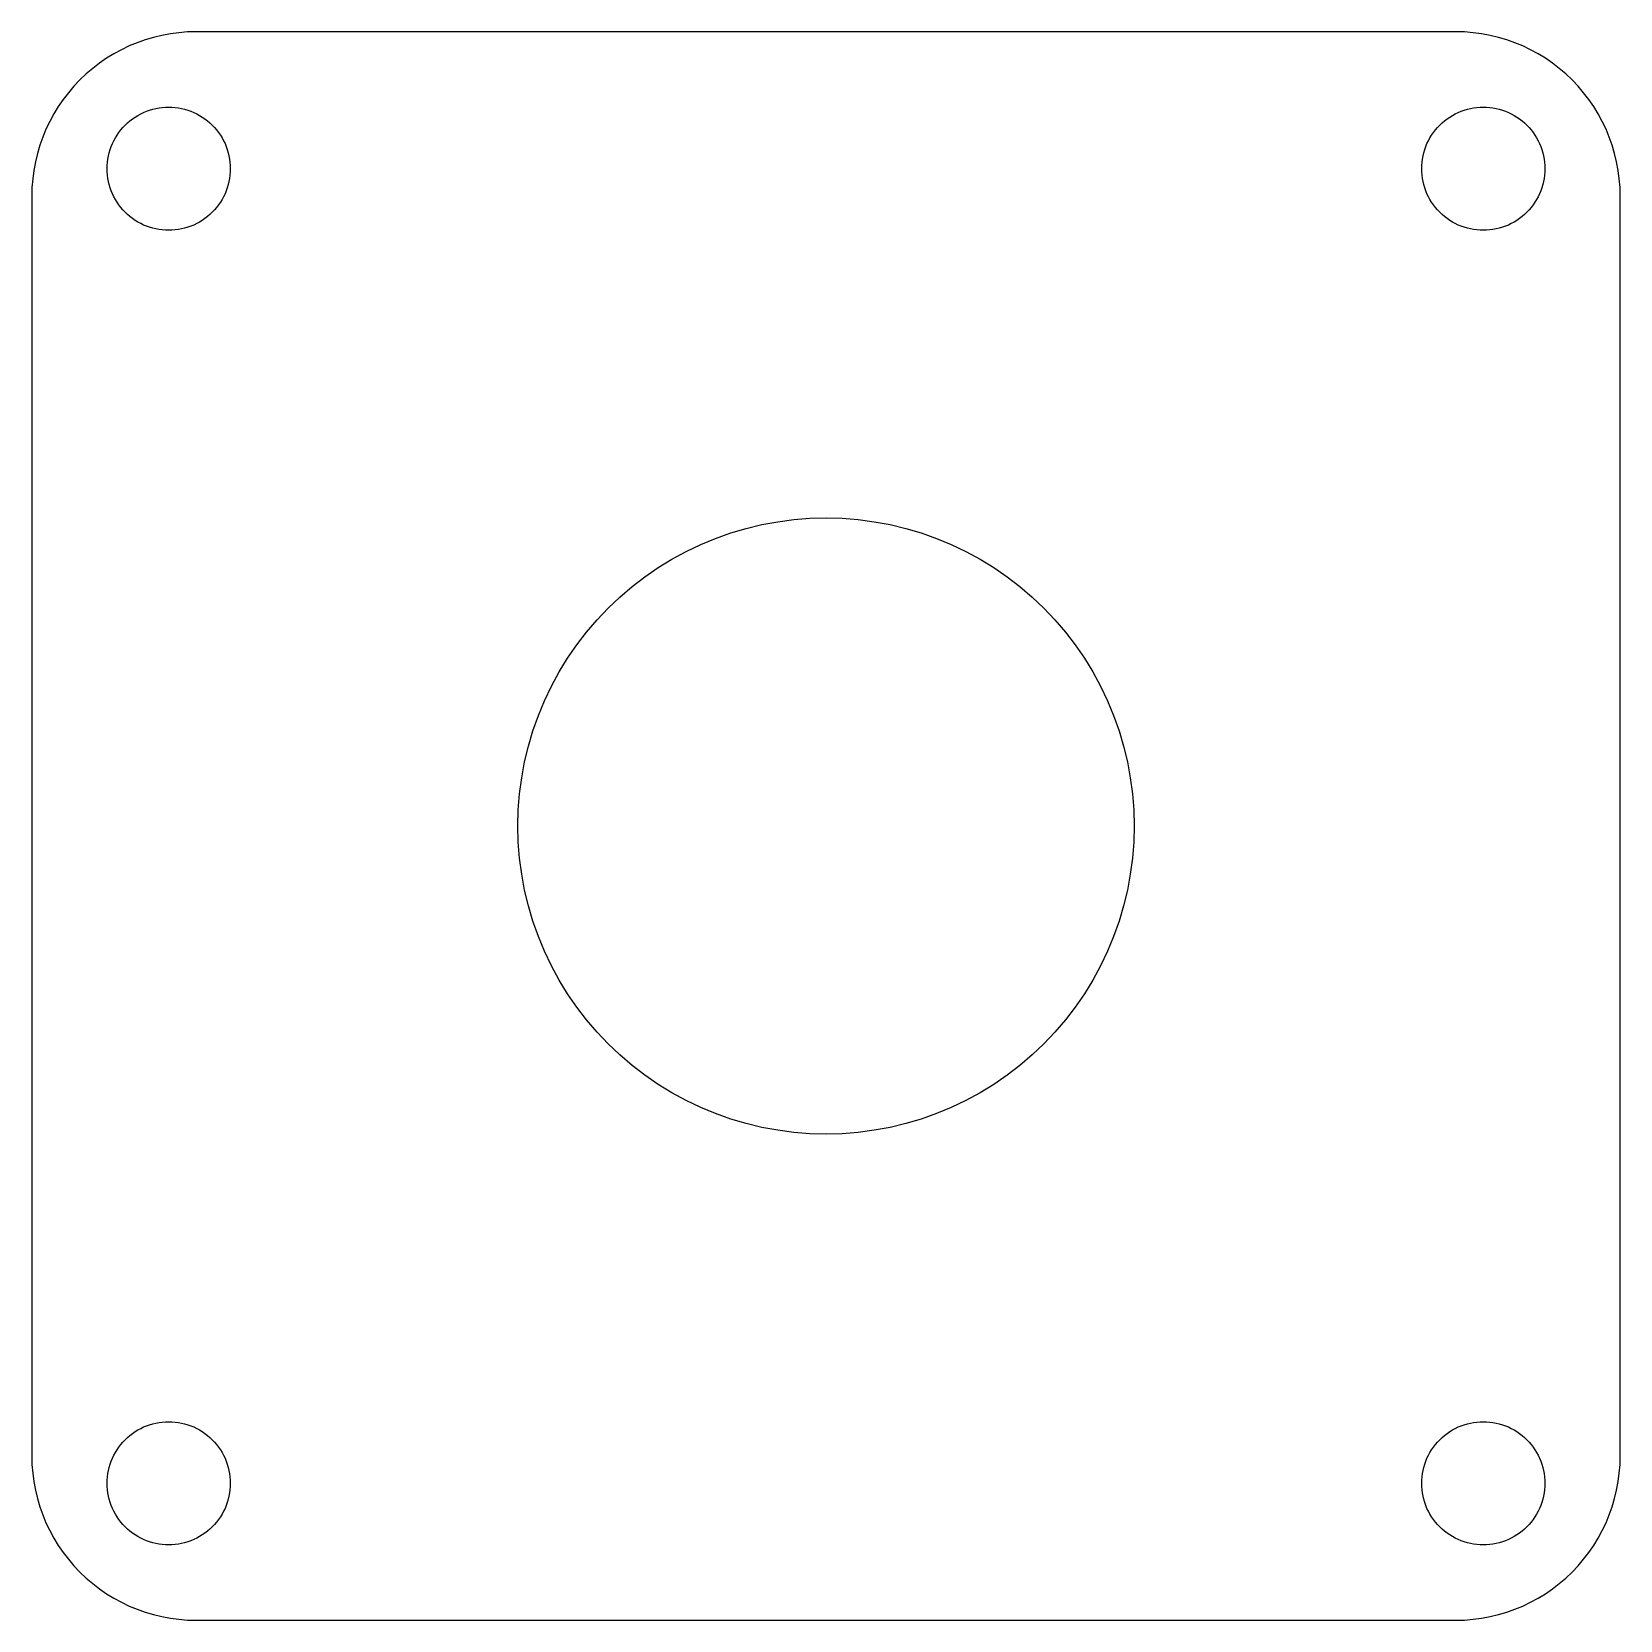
# Model space of a CAD drawing. Header units: metres. Extents: x -29 to 29, y -29 to 29.
import ezdxf

# ---------------------------------------------------------------- set-up
doc = ezdxf.new("R2010")
doc.units = ezdxf.units.M

msp = doc.modelspace()

# ---------------------------------------------------------------- linework, layer by layer
for p, q in [((-23, 29), (-23.314, 28.9918)), ((23, 29), (-23, 29)), ((23.314, 28.9918), (23, 29)), ((-25.4404, 28.4813), (-25.7239, 28.346)), ((-25.1502, 28.6015), (-25.4404, 28.4813)), ((-24.8541, 28.7063), (-25.1502, 28.6015)), ((-24.5529, 28.7955), (-24.8541, 28.7063)), ((-24.2475, 28.8689), (-24.5529, 28.7955)), ((-23.9386, 28.9261), (-24.2475, 28.8689)), ((-23.6272, 28.9671), (-23.9386, 28.9261)), ((-23.314, 28.9918), (-23.6272, 28.9671)), ((23.6272, 28.9671), (23.314, 28.9918)), ((23.9386, 28.9261), (23.6272, 28.9671)), ((24.2475, 28.8689), (23.9386, 28.9261)), ((24.5529, 28.7955), (24.2475, 28.8689)), ((24.8541, 28.7063), (24.5529, 28.7955)), ((25.1502, 28.6015), (24.8541, 28.7063)), ((25.4404, 28.4813), (25.1502, 28.6015)), ((25.7239, 28.346), (25.4404, 28.4813)), ((-26.5267, 27.8541), (-26.7759, 27.6629)), ((-26.2678, 28.032), (-26.5267, 27.8541)), ((-26, 28.1962), (-26.2678, 28.032)), ((-25.7239, 28.346), (-26, 28.1962)), ((26, 28.1962), (25.7239, 28.346)), ((26.2678, 28.032), (26, 28.1962)), ((26.5267, 27.8541), (26.2678, 28.032)), ((26.7759, 27.6629), (26.5267, 27.8541)), ((-27.0148, 27.4589), (-27.2426, 27.2426)), ((-26.7759, 27.6629), (-27.0148, 27.4589)), ((27.0148, 27.4589), (26.7759, 27.6629)), ((27.2426, 27.2426), (27.0148, 27.4589)), ((-27.6629, 26.7759), (-27.8541, 26.5267)), ((-27.4589, 27.0148), (-27.6629, 26.7759)), ((-27.2426, 27.2426), (-27.4589, 27.0148)), ((27.4589, 27.0148), (27.2426, 27.2426)), ((27.6629, 26.7759), (27.4589, 27.0148)), ((27.8541, 26.5267), (27.6629, 26.7759)), ((-28.032, 26.2678), (-28.1962, 26)), ((-27.8541, 26.5267), (-28.032, 26.2678)), ((-24.9152, 26.0555), (-24.8063, 26.1006)), ((-24.8063, 26.1006), (-24.6953, 26.1399)), ((-24.6953, 26.1399), (-24.5823, 26.1733)), ((-24.5823, 26.1733), (-24.4678, 26.2008)), ((-24.4678, 26.2008), (-24.352, 26.2223)), ((-24.352, 26.2223), (-24.2352, 26.2377)), ((-24.2352, 26.2377), (-24.1178, 26.2469)), ((-24.1178, 26.2469), (-24, 26.25)), ((-24, 26.25), (-23.8822, 26.2469)), ((-23.8822, 26.2469), (-23.7648, 26.2377)), ((-23.7648, 26.2377), (-23.648, 26.2223)), ((-23.648, 26.2223), (-23.5322, 26.2008)), ((-23.5322, 26.2008), (-23.4177, 26.1733)), ((-23.4177, 26.1733), (-23.3047, 26.1399)), ((-23.3047, 26.1399), (-23.1937, 26.1006)), ((-23.1937, 26.1006), (-23.0848, 26.0555)), ((23.0848, 26.0555), (23.1937, 26.1006)), ((23.1937, 26.1006), (23.3047, 26.1399)), ((23.3047, 26.1399), (23.4177, 26.1733)), ((23.4177, 26.1733), (23.5322, 26.2008)), ((23.5322, 26.2008), (23.648, 26.2223)), ((23.648, 26.2223), (23.7648, 26.2377)), ((23.7648, 26.2377), (23.8822, 26.2469)), ((23.8822, 26.2469), (24, 26.25)), ((24, 26.25), (24.1178, 26.2469)), ((24.1178, 26.2469), (24.2352, 26.2377)), ((24.2352, 26.2377), (24.352, 26.2223)), ((24.352, 26.2223), (24.4678, 26.2008)), ((24.4678, 26.2008), (24.5823, 26.1733)), ((24.5823, 26.1733), (24.6953, 26.1399)), ((24.6953, 26.1399), (24.8063, 26.1006)), ((24.8063, 26.1006), (24.9152, 26.0555)), ((28.032, 26.2678), (27.8541, 26.5267)), ((28.1962, 26), (28.032, 26.2678)), ((-28.346, 25.7239), (-28.4813, 25.4404)), ((-28.1962, 26), (-28.346, 25.7239)), ((-25.6721, 25.5055), (-25.591, 25.591)), ((-25.591, 25.591), (-25.5055, 25.6721)), ((-25.5055, 25.6721), (-25.416, 25.7486)), ((-25.416, 25.7486), (-25.3225, 25.8203)), ((-25.3225, 25.8203), (-25.2254, 25.887)), ((-25.2254, 25.887), (-25.125, 25.9486)), ((-25.125, 25.9486), (-25.0215, 26.0048)), ((-25.0215, 26.0048), (-24.9152, 26.0555)), ((-23.0848, 26.0555), (-22.9785, 26.0048)), ((-22.9785, 26.0048), (-22.875, 25.9486)), ((-22.875, 25.9486), (-22.7746, 25.887)), ((-22.7746, 25.887), (-22.6775, 25.8203)), ((-22.6775, 25.8203), (-22.584, 25.7486)), ((-22.584, 25.7486), (-22.4945, 25.6721)), ((-22.4945, 25.6721), (-22.409, 25.591)), ((-22.409, 25.591), (-22.3279, 25.5055)), ((22.3279, 25.5055), (22.409, 25.591)), ((22.409, 25.591), (22.4945, 25.6721)), ((22.4945, 25.6721), (22.584, 25.7486)), ((22.584, 25.7486), (22.6775, 25.8203)), ((22.6775, 25.8203), (22.7746, 25.887)), ((22.7746, 25.887), (22.875, 25.9486)), ((22.875, 25.9486), (22.9785, 26.0048)), ((22.9785, 26.0048), (23.0848, 26.0555)), ((24.9152, 26.0555), (25.0215, 26.0048)), ((25.0215, 26.0048), (25.125, 25.9486)), ((25.125, 25.9486), (25.2254, 25.887)), ((25.2254, 25.887), (25.3225, 25.8203)), ((25.3225, 25.8203), (25.416, 25.7486)), ((25.416, 25.7486), (25.5055, 25.6721)), ((25.5055, 25.6721), (25.591, 25.591)), ((25.591, 25.591), (25.6721, 25.5055)), ((28.346, 25.7239), (28.1962, 26)), ((28.4813, 25.4404), (28.346, 25.7239)), ((-28.6015, 25.1502), (-28.7063, 24.8541)), ((-28.4813, 25.4404), (-28.6015, 25.1502)), ((-26.0555, 24.9152), (-26.0048, 25.0215)), ((-26.0048, 25.0215), (-25.9486, 25.125)), ((-25.9486, 25.125), (-25.887, 25.2254)), ((-25.887, 25.2254), (-25.8203, 25.3225)), ((-25.8203, 25.3225), (-25.7486, 25.416)), ((-25.7486, 25.416), (-25.6721, 25.5055)), ((-22.3279, 25.5055), (-22.2514, 25.416)), ((-22.2514, 25.416), (-22.1797, 25.3225)), ((-22.1797, 25.3225), (-22.113, 25.2254)), ((-22.113, 25.2254), (-22.0514, 25.125)), ((-22.0514, 25.125), (-21.9952, 25.0215)), ((-21.9952, 25.0215), (-21.9445, 24.9152)), ((21.9445, 24.9152), (21.9952, 25.0215)), ((21.9952, 25.0215), (22.0514, 25.125)), ((22.0514, 25.125), (22.113, 25.2254)), ((22.113, 25.2254), (22.1797, 25.3225)), ((22.1797, 25.3225), (22.2514, 25.416)), ((22.2514, 25.416), (22.3279, 25.5055)), ((25.6721, 25.5055), (25.7486, 25.416)), ((25.7486, 25.416), (25.8203, 25.3225)), ((25.8203, 25.3225), (25.887, 25.2254)), ((25.887, 25.2254), (25.9486, 25.125)), ((25.9486, 25.125), (26.0048, 25.0215)), ((26.0048, 25.0215), (26.0555, 24.9152)), ((28.6015, 25.1502), (28.4813, 25.4404)), ((28.7063, 24.8541), (28.6015, 25.1502)), ((-28.7955, 24.5529), (-28.8689, 24.2475)), ((-28.7063, 24.8541), (-28.7955, 24.5529)), ((-26.2223, 24.352), (-26.2008, 24.4678)), ((-26.2008, 24.4678), (-26.1733, 24.5823)), ((-26.1733, 24.5823), (-26.1399, 24.6953)), ((-26.1399, 24.6953), (-26.1006, 24.8063)), ((-26.1006, 24.8063), (-26.0555, 24.9152)), ((-21.9445, 24.9152), (-21.8994, 24.8063)), ((-21.8994, 24.8063), (-21.8601, 24.6953)), ((-21.8601, 24.6953), (-21.8267, 24.5823)), ((-21.8267, 24.5823), (-21.7992, 24.4678)), ((-21.7992, 24.4678), (-21.7777, 24.352)), ((21.7777, 24.352), (21.7992, 24.4678)), ((21.7992, 24.4678), (21.8267, 24.5823)), ((21.8267, 24.5823), (21.8601, 24.6953)), ((21.8601, 24.6953), (21.8994, 24.8063)), ((21.8994, 24.8063), (21.9445, 24.9152)), ((26.0555, 24.9152), (26.1006, 24.8063)), ((26.1006, 24.8063), (26.1399, 24.6953)), ((26.1399, 24.6953), (26.1733, 24.5823)), ((26.1733, 24.5823), (26.2008, 24.4678)), ((26.2008, 24.4678), (26.2223, 24.352)), ((28.7955, 24.5529), (28.7063, 24.8541)), ((28.8689, 24.2475), (28.7955, 24.5529)), ((-28.9261, 23.9386), (-28.9671, 23.6272)), ((-28.8689, 24.2475), (-28.9261, 23.9386)), ((-26.25, 24), (-26.2469, 24.1178)), ((-26.2469, 23.8822), (-26.25, 24)), ((-26.2469, 24.1178), (-26.2377, 24.2352)), ((-26.2377, 23.7648), (-26.2469, 23.8822)), ((-26.2377, 24.2352), (-26.2223, 24.352)), ((-21.7777, 24.352), (-21.7623, 24.2352)), ((-21.7623, 24.2352), (-21.7531, 24.1178)), ((-21.7531, 23.8822), (-21.7623, 23.7648)), ((-21.7531, 24.1178), (-21.75, 24)), ((-21.75, 24), (-21.7531, 23.8822)), ((21.75, 24), (21.7531, 24.1178)), ((21.7531, 23.8822), (21.75, 24)), ((21.7531, 24.1178), (21.7623, 24.2352)), ((21.7623, 23.7648), (21.7531, 23.8822)), ((21.7623, 24.2352), (21.7777, 24.352)), ((26.2223, 24.352), (26.2377, 24.2352)), ((26.2377, 24.2352), (26.2469, 24.1178)), ((26.2469, 23.8822), (26.2377, 23.7648)), ((26.2469, 24.1178), (26.25, 24)), ((26.25, 24), (26.2469, 23.8822)), ((28.9261, 23.9386), (28.8689, 24.2475)), ((28.9671, 23.6272), (28.9261, 23.9386)), ((-28.9918, 23.314), (-29, 23)), ((-28.9671, 23.6272), (-28.9918, 23.314)), ((-26.2223, 23.648), (-26.2377, 23.7648)), ((-26.2008, 23.5322), (-26.2223, 23.648)), ((-26.1733, 23.4177), (-26.2008, 23.5322)), ((-26.1399, 23.3047), (-26.1733, 23.4177)), ((-26.1006, 23.1937), (-26.1399, 23.3047)), ((-21.8601, 23.3047), (-21.8994, 23.1937)), ((-21.8267, 23.4177), (-21.8601, 23.3047)), ((-21.7992, 23.5322), (-21.8267, 23.4177)), ((-21.7777, 23.648), (-21.7992, 23.5322)), ((-21.7623, 23.7648), (-21.7777, 23.648)), ((21.7777, 23.648), (21.7623, 23.7648)), ((21.7992, 23.5322), (21.7777, 23.648)), ((21.8267, 23.4177), (21.7992, 23.5322)), ((21.8601, 23.3047), (21.8267, 23.4177)), ((21.8994, 23.1937), (21.8601, 23.3047)), ((26.1399, 23.3047), (26.1006, 23.1937)), ((26.1733, 23.4177), (26.1399, 23.3047)), ((26.2008, 23.5322), (26.1733, 23.4177)), ((26.2223, 23.648), (26.2008, 23.5322)), ((26.2377, 23.7648), (26.2223, 23.648)), ((28.9918, 23.314), (28.9671, 23.6272)), ((29, 23), (28.9918, 23.314)), ((-29, 23), (-29, -23)), ((-26.0555, 23.0848), (-26.1006, 23.1937)), ((-26.0048, 22.9785), (-26.0555, 23.0848)), ((-25.9486, 22.875), (-26.0048, 22.9785)), ((-25.887, 22.7746), (-25.9486, 22.875)), ((-25.8203, 22.6775), (-25.887, 22.7746)), ((-25.7486, 22.584), (-25.8203, 22.6775)), ((-22.1797, 22.6775), (-22.2514, 22.584)), ((-22.113, 22.7746), (-22.1797, 22.6775)), ((-22.0514, 22.875), (-22.113, 22.7746)), ((-21.9952, 22.9785), (-22.0514, 22.875)), ((-21.9445, 23.0848), (-21.9952, 22.9785)), ((-21.8994, 23.1937), (-21.9445, 23.0848)), ((21.9445, 23.0848), (21.8994, 23.1937)), ((21.9952, 22.9785), (21.9445, 23.0848)), ((22.0514, 22.875), (21.9952, 22.9785)), ((22.113, 22.7746), (22.0514, 22.875)), ((22.1797, 22.6775), (22.113, 22.7746)), ((22.2514, 22.584), (22.1797, 22.6775)), ((25.8203, 22.6775), (25.7486, 22.584)), ((25.887, 22.7746), (25.8203, 22.6775)), ((25.9486, 22.875), (25.887, 22.7746)), ((26.0048, 22.9785), (25.9486, 22.875)), ((26.0555, 23.0848), (26.0048, 22.9785)), ((26.1006, 23.1937), (26.0555, 23.0848)), ((29, -23), (29, 23)), ((-25.6721, 22.4945), (-25.7486, 22.584)), ((-25.591, 22.409), (-25.6721, 22.4945)), ((-25.5055, 22.3279), (-25.591, 22.409)), ((-25.416, 22.2514), (-25.5055, 22.3279)), ((-25.3225, 22.1797), (-25.416, 22.2514)), ((-25.2254, 22.113), (-25.3225, 22.1797)), ((-25.125, 22.0514), (-25.2254, 22.113)), ((-25.0215, 21.9952), (-25.125, 22.0514)), ((-22.875, 22.0514), (-22.9785, 21.9952)), ((-22.7746, 22.113), (-22.875, 22.0514)), ((-22.6775, 22.1797), (-22.7746, 22.113)), ((-22.584, 22.2514), (-22.6775, 22.1797)), ((-22.4945, 22.3279), (-22.584, 22.2514)), ((-22.409, 22.409), (-22.4945, 22.3279)), ((-22.3279, 22.4945), (-22.409, 22.409)), ((-22.2514, 22.584), (-22.3279, 22.4945)), ((22.3279, 22.4945), (22.2514, 22.584)), ((22.409, 22.409), (22.3279, 22.4945)), ((22.4945, 22.3279), (22.409, 22.409)), ((22.584, 22.2514), (22.4945, 22.3279)), ((22.6775, 22.1797), (22.584, 22.2514)), ((22.7746, 22.113), (22.6775, 22.1797)), ((22.875, 22.0514), (22.7746, 22.113)), ((22.9785, 21.9952), (22.875, 22.0514)), ((25.125, 22.0514), (25.0215, 21.9952)), ((25.2254, 22.113), (25.125, 22.0514)), ((25.3225, 22.1797), (25.2254, 22.113)), ((25.416, 22.2514), (25.3225, 22.1797)), ((25.5055, 22.3279), (25.416, 22.2514)), ((25.591, 22.409), (25.5055, 22.3279)), ((25.6721, 22.4945), (25.591, 22.409)), ((25.7486, 22.584), (25.6721, 22.4945)), ((-24.9152, 21.9445), (-25.0215, 21.9952)), ((-24.8063, 21.8994), (-24.9152, 21.9445)), ((-24.6953, 21.8601), (-24.8063, 21.8994)), ((-24.5823, 21.8267), (-24.6953, 21.8601)), ((-24.4678, 21.7992), (-24.5823, 21.8267)), ((-24.352, 21.7777), (-24.4678, 21.7992)), ((-24.2352, 21.7623), (-24.352, 21.7777)), ((-24.1178, 21.7531), (-24.2352, 21.7623)), ((-24, 21.75), (-24.1178, 21.7531)), ((-23.8822, 21.7531), (-24, 21.75)), ((-23.7648, 21.7623), (-23.8822, 21.7531)), ((-23.648, 21.7777), (-23.7648, 21.7623)), ((-23.5322, 21.7992), (-23.648, 21.7777)), ((-23.4177, 21.8267), (-23.5322, 21.7992)), ((-23.3047, 21.8601), (-23.4177, 21.8267)), ((-23.1937, 21.8994), (-23.3047, 21.8601)), ((-23.0848, 21.9445), (-23.1937, 21.8994)), ((-22.9785, 21.9952), (-23.0848, 21.9445)), ((23.0848, 21.9445), (22.9785, 21.9952)), ((23.1937, 21.8994), (23.0848, 21.9445)), ((23.3047, 21.8601), (23.1937, 21.8994)), ((23.4177, 21.8267), (23.3047, 21.8601)), ((23.5322, 21.7992), (23.4177, 21.8267)), ((23.648, 21.7777), (23.5322, 21.7992)), ((23.7648, 21.7623), (23.648, 21.7777)), ((23.8822, 21.7531), (23.7648, 21.7623)), ((24, 21.75), (23.8822, 21.7531)), ((24.1178, 21.7531), (24, 21.75)), ((24.2352, 21.7623), (24.1178, 21.7531)), ((24.352, 21.7777), (24.2352, 21.7623)), ((24.4678, 21.7992), (24.352, 21.7777)), ((24.5823, 21.8267), (24.4678, 21.7992)), ((24.6953, 21.8601), (24.5823, 21.8267)), ((24.8063, 21.8994), (24.6953, 21.8601)), ((24.9152, 21.9445), (24.8063, 21.8994)), ((25.0215, 21.9952), (24.9152, 21.9445)), ((-2.339, 11.0042), (-1.75989, 11.1115)), ((-1.75989, 11.1115), (-1.17593, 11.1884)), ((-1.17593, 11.1884), (-0.58878, 11.2346)), ((-0.58878, 11.2346), (0, 11.25)), ((0, 11.25), (0.58878, 11.2346)), ((0.58878, 11.2346), (1.17593, 11.1884)), ((1.17593, 11.1884), (1.75989, 11.1115)), ((1.75989, 11.1115), (2.339, 11.0042)), ((-4.57578, 10.2774), (-4.03163, 10.5028)), ((-4.03163, 10.5028), (-3.47643, 10.6994)), ((-3.47643, 10.6994), (-2.9117, 10.8667)), ((-2.9117, 10.8667), (-2.339, 11.0042)), ((2.339, 11.0042), (2.9117, 10.8667)), ((2.9117, 10.8667), (3.47643, 10.6994)), ((3.47643, 10.6994), (4.03163, 10.5028)), ((4.03163, 10.5028), (4.57578, 10.2774)), ((-5.625, 9.74278), (-5.10738, 10.0238)), ((-5.10738, 10.0238), (-4.57578, 10.2774)), ((4.57578, 10.2774), (5.10738, 10.0238)), ((5.10738, 10.0238), (5.625, 9.74278)), ((-6.61258, 9.10143), (-6.12718, 9.43503)), ((-6.12718, 9.43503), (-5.625, 9.74278)), ((5.625, 9.74278), (6.12718, 9.43503)), ((6.12718, 9.43503), (6.61258, 9.10143)), ((-7.52771, 8.36037), (-7.07985, 8.74289)), ((-7.07985, 8.74289), (-6.61258, 9.10143)), ((6.61258, 9.10143), (7.07985, 8.74289)), ((7.07985, 8.74289), (7.52771, 8.36037)), ((-7.95494, 7.95494), (-7.52771, 8.36037)), ((7.52771, 8.36037), (7.95494, 7.95494)), ((-8.36037, 7.52771), (-7.95494, 7.95494)), ((7.95494, 7.95494), (8.36037, 7.52771)), ((-9.10143, 6.61258), (-8.74289, 7.07985)), ((-8.74289, 7.07985), (-8.36037, 7.52771)), ((8.36037, 7.52771), (8.74289, 7.07985)), ((8.74289, 7.07985), (9.10143, 6.61258)), ((-9.43503, 6.12718), (-9.10143, 6.61258)), ((9.10143, 6.61258), (9.43503, 6.12718)), ((-9.74278, 5.625), (-9.43503, 6.12718)), ((9.43503, 6.12718), (9.74278, 5.625)), ((-10.0238, 5.10738), (-9.74278, 5.625)), ((9.74278, 5.625), (10.0238, 5.10738)), ((-10.2774, 4.57578), (-10.0238, 5.10738)), ((10.0238, 5.10738), (10.2774, 4.57578)), ((-10.5028, 4.03163), (-10.2774, 4.57578)), ((10.2774, 4.57578), (10.5028, 4.03163)), ((-10.6994, 3.47643), (-10.5028, 4.03163)), ((10.5028, 4.03163), (10.6994, 3.47643)), ((-11.0042, 2.339), (-10.8667, 2.9117)), ((-10.8667, 2.9117), (-10.6994, 3.47643)), ((10.6994, 3.47643), (10.8667, 2.9117)), ((10.8667, 2.9117), (11.0042, 2.339)), ((-11.1115, 1.75989), (-11.0042, 2.339)), ((11.0042, 2.339), (11.1115, 1.75989)), ((-11.1884, 1.17593), (-11.1115, 1.75989)), ((11.1115, 1.75989), (11.1884, 1.17593)), ((-11.2346, 0.58878), (-11.1884, 1.17593)), ((11.1884, 1.17593), (11.2346, 0.58878)), ((-11.25, 0), (-11.2346, 0.58878)), ((11.2346, 0.58878), (11.25, 0)), ((-11.2346, -0.58878), (-11.25, 0)), ((11.25, 0), (11.2346, -0.58878)), ((-11.1884, -1.17593), (-11.2346, -0.58878)), ((11.2346, -0.58878), (11.1884, -1.17593)), ((-11.1115, -1.75989), (-11.1884, -1.17593)), ((11.1884, -1.17593), (11.1115, -1.75989)), ((-11.0042, -2.339), (-11.1115, -1.75989)), ((11.1115, -1.75989), (11.0042, -2.339)), ((-10.8667, -2.9117), (-11.0042, -2.339)), ((11.0042, -2.339), (10.8667, -2.9117)), ((-10.6994, -3.47643), (-10.8667, -2.9117)), ((-10.5028, -4.03163), (-10.6994, -3.47643)), ((10.6994, -3.47643), (10.5028, -4.03163)), ((10.8667, -2.9117), (10.6994, -3.47643)), ((-10.2774, -4.57578), (-10.5028, -4.03163)), ((10.5028, -4.03163), (10.2774, -4.57578)), ((-10.0238, -5.10738), (-10.2774, -4.57578)), ((10.2774, -4.57578), (10.0238, -5.10738)), ((-9.74278, -5.625), (-10.0238, -5.10738)), ((10.0238, -5.10738), (9.74278, -5.625)), ((-9.43503, -6.12718), (-9.74278, -5.625)), ((9.74278, -5.625), (9.43503, -6.12718)), ((-9.10143, -6.61258), (-9.43503, -6.12718)), ((9.43503, -6.12718), (9.10143, -6.61258)), ((-8.74289, -7.07985), (-9.10143, -6.61258)), ((9.10143, -6.61258), (8.74289, -7.07985)), ((-8.36037, -7.52771), (-8.74289, -7.07985)), ((-7.95494, -7.95494), (-8.36037, -7.52771)), ((8.36037, -7.52771), (7.95494, -7.95494)), ((8.74289, -7.07985), (8.36037, -7.52771)), ((-7.52771, -8.36037), (-7.95494, -7.95494)), ((7.95494, -7.95494), (7.52771, -8.36037)), ((-7.07985, -8.74289), (-7.52771, -8.36037)), ((7.52771, -8.36037), (7.07985, -8.74289)), ((-6.61258, -9.10143), (-7.07985, -8.74289)), ((-6.12718, -9.43503), (-6.61258, -9.10143)), ((6.61258, -9.10143), (6.12718, -9.43503)), ((7.07985, -8.74289), (6.61258, -9.10143)), ((-5.625, -9.74278), (-6.12718, -9.43503)), ((-5.10738, -10.0238), (-5.625, -9.74278)), ((5.625, -9.74278), (5.10738, -10.0238)), ((6.12718, -9.43503), (5.625, -9.74278)), ((-4.57578, -10.2774), (-5.10738, -10.0238)), ((-4.03163, -10.5028), (-4.57578, -10.2774)), ((4.57578, -10.2774), (4.03163, -10.5028)), ((5.10738, -10.0238), (4.57578, -10.2774)), ((-3.47643, -10.6994), (-4.03163, -10.5028)), ((-2.9117, -10.8667), (-3.47643, -10.6994)), ((-2.339, -11.0042), (-2.9117, -10.8667)), ((-1.75989, -11.1115), (-2.339, -11.0042)), ((2.339, -11.0042), (1.75989, -11.1115)), ((2.9117, -10.8667), (2.339, -11.0042)), ((3.47643, -10.6994), (2.9117, -10.8667)), ((4.03163, -10.5028), (3.47643, -10.6994)), ((-1.17593, -11.1884), (-1.75989, -11.1115)), ((-0.58878, -11.2346), (-1.17593, -11.1884)), ((0, -11.25), (-0.58878, -11.2346)), ((0.58878, -11.2346), (0, -11.25)), ((1.17593, -11.1884), (0.58878, -11.2346)), ((1.75989, -11.1115), (1.17593, -11.1884)), ((-25.125, -22.0514), (-25.0215, -21.9952)), ((-25.0215, -21.9952), (-24.9152, -21.9445)), ((-24.9152, -21.9445), (-24.8063, -21.8994)), ((-24.8063, -21.8994), (-24.6953, -21.8601)), ((-24.6953, -21.8601), (-24.5823, -21.8267)), ((-24.5823, -21.8267), (-24.4678, -21.7992)), ((-24.4678, -21.7992), (-24.352, -21.7777)), ((-24.352, -21.7777), (-24.2352, -21.7623)), ((-24.2352, -21.7623), (-24.1178, -21.7531)), ((-24.1178, -21.7531), (-24, -21.75)), ((-24, -21.75), (-23.8822, -21.7531)), ((-23.8822, -21.7531), (-23.7648, -21.7623)), ((-23.7648, -21.7623), (-23.648, -21.7777)), ((-23.648, -21.7777), (-23.5322, -21.7992)), ((-23.5322, -21.7992), (-23.4177, -21.8267)), ((-23.4177, -21.8267), (-23.3047, -21.8601)), ((-23.3047, -21.8601), (-23.1937, -21.8994)), ((-23.1937, -21.8994), (-23.0848, -21.9445)), ((-23.0848, -21.9445), (-22.9785, -21.9952)), ((-22.9785, -21.9952), (-22.875, -22.0514)), ((22.875, -22.0514), (22.9785, -21.9952)), ((22.9785, -21.9952), (23.0848, -21.9445)), ((23.0848, -21.9445), (23.1937, -21.8994)), ((23.1937, -21.8994), (23.3047, -21.8601)), ((23.3047, -21.8601), (23.4177, -21.8267)), ((23.4177, -21.8267), (23.5322, -21.7992)), ((23.5322, -21.7992), (23.648, -21.7777)), ((23.648, -21.7777), (23.7648, -21.7623)), ((23.7648, -21.7623), (23.8822, -21.7531)), ((23.8822, -21.7531), (24, -21.75)), ((24, -21.75), (24.1178, -21.7531)), ((24.1178, -21.7531), (24.2352, -21.7623)), ((24.2352, -21.7623), (24.352, -21.7777)), ((24.352, -21.7777), (24.4678, -21.7992)), ((24.4678, -21.7992), (24.5823, -21.8267)), ((24.5823, -21.8267), (24.6953, -21.8601)), ((24.6953, -21.8601), (24.8063, -21.8994)), ((24.8063, -21.8994), (24.9152, -21.9445)), ((24.9152, -21.9445), (25.0215, -21.9952)), ((25.0215, -21.9952), (25.125, -22.0514)), ((-25.8203, -22.6775), (-25.7486, -22.584)), ((-25.7486, -22.584), (-25.6721, -22.4945)), ((-25.6721, -22.4945), (-25.591, -22.409)), ((-25.591, -22.409), (-25.5055, -22.3279)), ((-25.5055, -22.3279), (-25.416, -22.2514)), ((-25.416, -22.2514), (-25.3225, -22.1797)), ((-25.3225, -22.1797), (-25.2254, -22.113)), ((-25.2254, -22.113), (-25.125, -22.0514)), ((-22.875, -22.0514), (-22.7746, -22.113)), ((-22.7746, -22.113), (-22.6775, -22.1797)), ((-22.6775, -22.1797), (-22.584, -22.2514)), ((-22.584, -22.2514), (-22.4945, -22.3279)), ((-22.4945, -22.3279), (-22.409, -22.409)), ((-22.409, -22.409), (-22.3279, -22.4945)), ((-22.3279, -22.4945), (-22.2514, -22.584)), ((-22.2514, -22.584), (-22.1797, -22.6775)), ((22.1797, -22.6775), (22.2514, -22.584)), ((22.2514, -22.584), (22.3279, -22.4945)), ((22.3279, -22.4945), (22.409, -22.409)), ((22.409, -22.409), (22.4945, -22.3279)), ((22.4945, -22.3279), (22.584, -22.2514)), ((22.584, -22.2514), (22.6775, -22.1797)), ((22.6775, -22.1797), (22.7746, -22.113)), ((22.7746, -22.113), (22.875, -22.0514)), ((25.125, -22.0514), (25.2254, -22.113)), ((25.2254, -22.113), (25.3225, -22.1797)), ((25.3225, -22.1797), (25.416, -22.2514)), ((25.416, -22.2514), (25.5055, -22.3279)), ((25.5055, -22.3279), (25.591, -22.409)), ((25.591, -22.409), (25.6721, -22.4945)), ((25.6721, -22.4945), (25.7486, -22.584)), ((25.7486, -22.584), (25.8203, -22.6775)), ((-29, -23), (-28.9918, -23.314)), ((-26.1399, -23.3047), (-26.1006, -23.1937)), ((-26.1006, -23.1937), (-26.0555, -23.0848)), ((-26.0555, -23.0848), (-26.0048, -22.9785)), ((-26.0048, -22.9785), (-25.9486, -22.875)), ((-25.9486, -22.875), (-25.887, -22.7746)), ((-25.887, -22.7746), (-25.8203, -22.6775)), ((-22.1797, -22.6775), (-22.113, -22.7746)), ((-22.113, -22.7746), (-22.0514, -22.875)), ((-22.0514, -22.875), (-21.9952, -22.9785)), ((-21.9952, -22.9785), (-21.9445, -23.0848)), ((-21.9445, -23.0848), (-21.8994, -23.1937)), ((-21.8994, -23.1937), (-21.8601, -23.3047)), ((21.8601, -23.3047), (21.8994, -23.1937)), ((21.8994, -23.1937), (21.9445, -23.0848)), ((21.9445, -23.0848), (21.9952, -22.9785)), ((21.9952, -22.9785), (22.0514, -22.875)), ((22.0514, -22.875), (22.113, -22.7746)), ((22.113, -22.7746), (22.1797, -22.6775)), ((25.8203, -22.6775), (25.887, -22.7746)), ((25.887, -22.7746), (25.9486, -22.875)), ((25.9486, -22.875), (26.0048, -22.9785)), ((26.0048, -22.9785), (26.0555, -23.0848)), ((26.0555, -23.0848), (26.1006, -23.1937)), ((26.1006, -23.1937), (26.1399, -23.3047)), ((28.9918, -23.314), (29, -23)), ((-28.9918, -23.314), (-28.9671, -23.6272)), ((-28.9671, -23.6272), (-28.9261, -23.9386)), ((-26.2469, -23.8822), (-26.2377, -23.7648)), ((-26.2377, -23.7648), (-26.2223, -23.648)), ((-26.2223, -23.648), (-26.2008, -23.5322)), ((-26.2008, -23.5322), (-26.1733, -23.4177)), ((-26.1733, -23.4177), (-26.1399, -23.3047)), ((-21.8601, -23.3047), (-21.8267, -23.4177)), ((-21.8267, -23.4177), (-21.7992, -23.5322)), ((-21.7992, -23.5322), (-21.7777, -23.648)), ((-21.7777, -23.648), (-21.7623, -23.7648)), ((-21.7623, -23.7648), (-21.7531, -23.8822)), ((21.7531, -23.8822), (21.7623, -23.7648)), ((21.7623, -23.7648), (21.7777, -23.648)), ((21.7777, -23.648), (21.7992, -23.5322)), ((21.7992, -23.5322), (21.8267, -23.4177)), ((21.8267, -23.4177), (21.8601, -23.3047)), ((26.1399, -23.3047), (26.1733, -23.4177)), ((26.1733, -23.4177), (26.2008, -23.5322)), ((26.2008, -23.5322), (26.2223, -23.648)), ((26.2223, -23.648), (26.2377, -23.7648)), ((26.2377, -23.7648), (26.2469, -23.8822)), ((28.9261, -23.9386), (28.9671, -23.6272)), ((28.9671, -23.6272), (28.9918, -23.314)), ((-28.9261, -23.9386), (-28.8689, -24.2475)), ((-28.8689, -24.2475), (-28.7955, -24.5529)), ((-26.25, -24), (-26.2469, -23.8822)), ((-26.2469, -24.1178), (-26.25, -24)), ((-26.2377, -24.2352), (-26.2469, -24.1178)), ((-26.2223, -24.352), (-26.2377, -24.2352)), ((-26.2008, -24.4678), (-26.2223, -24.352)), ((-21.7777, -24.352), (-21.7992, -24.4678)), ((-21.7623, -24.2352), (-21.7777, -24.352)), ((-21.7531, -24.1178), (-21.7623, -24.2352)), ((-21.7531, -23.8822), (-21.75, -24)), ((-21.75, -24), (-21.7531, -24.1178)), ((21.75, -24), (21.7531, -23.8822)), ((21.7531, -24.1178), (21.75, -24)), ((21.7623, -24.2352), (21.7531, -24.1178)), ((21.7777, -24.352), (21.7623, -24.2352)), ((21.7992, -24.4678), (21.7777, -24.352)), ((26.2223, -24.352), (26.2008, -24.4678)), ((26.2377, -24.2352), (26.2223, -24.352)), ((26.2469, -24.1178), (26.2377, -24.2352)), ((26.2469, -23.8822), (26.25, -24)), ((26.25, -24), (26.2469, -24.1178)), ((28.7955, -24.5529), (28.8689, -24.2475)), ((28.8689, -24.2475), (28.9261, -23.9386)), ((-28.7955, -24.5529), (-28.7063, -24.8541)), ((-28.7063, -24.8541), (-28.6015, -25.1502)), ((-26.1733, -24.5823), (-26.2008, -24.4678)), ((-26.1399, -24.6953), (-26.1733, -24.5823)), ((-26.1006, -24.8063), (-26.1399, -24.6953)), ((-26.0555, -24.9152), (-26.1006, -24.8063)), ((-26.0048, -25.0215), (-26.0555, -24.9152)), ((-21.9445, -24.9152), (-21.9952, -25.0215)), ((-21.8994, -24.8063), (-21.9445, -24.9152)), ((-21.8601, -24.6953), (-21.8994, -24.8063)), ((-21.8267, -24.5823), (-21.8601, -24.6953)), ((-21.7992, -24.4678), (-21.8267, -24.5823)), ((21.8267, -24.5823), (21.7992, -24.4678)), ((21.8601, -24.6953), (21.8267, -24.5823)), ((21.8994, -24.8063), (21.8601, -24.6953)), ((21.9445, -24.9152), (21.8994, -24.8063)), ((21.9952, -25.0215), (21.9445, -24.9152)), ((26.0555, -24.9152), (26.0048, -25.0215)), ((26.1006, -24.8063), (26.0555, -24.9152)), ((26.1399, -24.6953), (26.1006, -24.8063)), ((26.1733, -24.5823), (26.1399, -24.6953)), ((26.2008, -24.4678), (26.1733, -24.5823)), ((28.6015, -25.1502), (28.7063, -24.8541)), ((28.7063, -24.8541), (28.7955, -24.5529)), ((-28.6015, -25.1502), (-28.4813, -25.4404)), ((-28.4813, -25.4404), (-28.346, -25.7239)), ((-25.9486, -25.125), (-26.0048, -25.0215)), ((-25.887, -25.2254), (-25.9486, -25.125)), ((-25.8203, -25.3225), (-25.887, -25.2254)), ((-25.7486, -25.416), (-25.8203, -25.3225)), ((-25.6721, -25.5055), (-25.7486, -25.416)), ((-25.591, -25.591), (-25.6721, -25.5055)), ((-22.3279, -25.5055), (-22.409, -25.591)), ((-22.2514, -25.416), (-22.3279, -25.5055)), ((-22.1797, -25.3225), (-22.2514, -25.416)), ((-22.113, -25.2254), (-22.1797, -25.3225)), ((-22.0514, -25.125), (-22.113, -25.2254)), ((-21.9952, -25.0215), (-22.0514, -25.125)), ((22.0514, -25.125), (21.9952, -25.0215)), ((22.113, -25.2254), (22.0514, -25.125)), ((22.1797, -25.3225), (22.113, -25.2254)), ((22.2514, -25.416), (22.1797, -25.3225)), ((22.3279, -25.5055), (22.2514, -25.416)), ((22.409, -25.591), (22.3279, -25.5055)), ((25.6721, -25.5055), (25.591, -25.591)), ((25.7486, -25.416), (25.6721, -25.5055)), ((25.8203, -25.3225), (25.7486, -25.416)), ((25.887, -25.2254), (25.8203, -25.3225)), ((25.9486, -25.125), (25.887, -25.2254)), ((26.0048, -25.0215), (25.9486, -25.125)), ((28.346, -25.7239), (28.4813, -25.4404)), ((28.4813, -25.4404), (28.6015, -25.1502)), ((-28.346, -25.7239), (-28.1962, -26)), ((-28.1962, -26), (-28.032, -26.2678)), ((-25.5055, -25.6721), (-25.591, -25.591)), ((-25.416, -25.7486), (-25.5055, -25.6721)), ((-25.3225, -25.8203), (-25.416, -25.7486)), ((-25.2254, -25.887), (-25.3225, -25.8203)), ((-25.125, -25.9486), (-25.2254, -25.887)), ((-25.0215, -26.0048), (-25.125, -25.9486)), ((-24.9152, -26.0555), (-25.0215, -26.0048)), ((-24.8063, -26.1006), (-24.9152, -26.0555)), ((-23.0848, -26.0555), (-23.1937, -26.1006)), ((-22.9785, -26.0048), (-23.0848, -26.0555)), ((-22.875, -25.9486), (-22.9785, -26.0048)), ((-22.7746, -25.887), (-22.875, -25.9486)), ((-22.6775, -25.8203), (-22.7746, -25.887)), ((-22.584, -25.7486), (-22.6775, -25.8203)), ((-22.4945, -25.6721), (-22.584, -25.7486)), ((-22.409, -25.591), (-22.4945, -25.6721)), ((22.4945, -25.6721), (22.409, -25.591)), ((22.584, -25.7486), (22.4945, -25.6721)), ((22.6775, -25.8203), (22.584, -25.7486)), ((22.7746, -25.887), (22.6775, -25.8203)), ((22.875, -25.9486), (22.7746, -25.887)), ((22.9785, -26.0048), (22.875, -25.9486)), ((23.0848, -26.0555), (22.9785, -26.0048)), ((23.1937, -26.1006), (23.0848, -26.0555)), ((24.9152, -26.0555), (24.8063, -26.1006)), ((25.0215, -26.0048), (24.9152, -26.0555)), ((25.125, -25.9486), (25.0215, -26.0048)), ((25.2254, -25.887), (25.125, -25.9486)), ((25.3225, -25.8203), (25.2254, -25.887)), ((25.416, -25.7486), (25.3225, -25.8203)), ((25.5055, -25.6721), (25.416, -25.7486)), ((25.591, -25.591), (25.5055, -25.6721)), ((28.032, -26.2678), (28.1962, -26)), ((28.1962, -26), (28.346, -25.7239)), ((-28.032, -26.2678), (-27.8541, -26.5267)), ((-27.8541, -26.5267), (-27.6629, -26.7759)), ((-24.6953, -26.1399), (-24.8063, -26.1006)), ((-24.5823, -26.1733), (-24.6953, -26.1399)), ((-24.4678, -26.2008), (-24.5823, -26.1733)), ((-24.352, -26.2223), (-24.4678, -26.2008)), ((-24.2352, -26.2377), (-24.352, -26.2223)), ((-24.1178, -26.2469), (-24.2352, -26.2377)), ((-24, -26.25), (-24.1178, -26.2469)), ((-23.8822, -26.2469), (-24, -26.25)), ((-23.7648, -26.2377), (-23.8822, -26.2469)), ((-23.648, -26.2223), (-23.7648, -26.2377)), ((-23.5322, -26.2008), (-23.648, -26.2223)), ((-23.4177, -26.1733), (-23.5322, -26.2008)), ((-23.3047, -26.1399), (-23.4177, -26.1733)), ((-23.1937, -26.1006), (-23.3047, -26.1399)), ((23.3047, -26.1399), (23.1937, -26.1006)), ((23.4177, -26.1733), (23.3047, -26.1399)), ((23.5322, -26.2008), (23.4177, -26.1733)), ((23.648, -26.2223), (23.5322, -26.2008)), ((23.7648, -26.2377), (23.648, -26.2223)), ((23.8822, -26.2469), (23.7648, -26.2377)), ((24, -26.25), (23.8822, -26.2469)), ((24.1178, -26.2469), (24, -26.25)), ((24.2352, -26.2377), (24.1178, -26.2469)), ((24.352, -26.2223), (24.2352, -26.2377)), ((24.4678, -26.2008), (24.352, -26.2223)), ((24.5823, -26.1733), (24.4678, -26.2008)), ((24.6953, -26.1399), (24.5823, -26.1733)), ((24.8063, -26.1006), (24.6953, -26.1399)), ((27.6629, -26.7759), (27.8541, -26.5267)), ((27.8541, -26.5267), (28.032, -26.2678)), ((-27.6629, -26.7759), (-27.4589, -27.0148)), ((-27.4589, -27.0148), (-27.2426, -27.2426)), ((-27.2426, -27.2426), (-27.0148, -27.4589)), ((27.0148, -27.4589), (27.2426, -27.2426)), ((27.2426, -27.2426), (27.4589, -27.0148)), ((27.4589, -27.0148), (27.6629, -26.7759)), ((-27.0148, -27.4589), (-26.7759, -27.6629)), ((-26.7759, -27.6629), (-26.5267, -27.8541)), ((26.5267, -27.8541), (26.7759, -27.6629)), ((26.7759, -27.6629), (27.0148, -27.4589)), ((-26.5267, -27.8541), (-26.2678, -28.032)), ((-26.2678, -28.032), (-26, -28.1962)), ((-26, -28.1962), (-25.7239, -28.346)), ((-25.7239, -28.346), (-25.4404, -28.4813)), ((25.4404, -28.4813), (25.7239, -28.346)), ((25.7239, -28.346), (26, -28.1962)), ((26, -28.1962), (26.2678, -28.032)), ((26.2678, -28.032), (26.5267, -27.8541)), ((-25.4404, -28.4813), (-25.1502, -28.6015)), ((-25.1502, -28.6015), (-24.8541, -28.7063)), ((-24.8541, -28.7063), (-24.5529, -28.7955)), ((-24.5529, -28.7955), (-24.2475, -28.8689)), ((-24.2475, -28.8689), (-23.9386, -28.9261)), ((-23.9386, -28.9261), (-23.6272, -28.9671)), ((-23.6272, -28.9671), (-23.314, -28.9918)), ((-23.314, -28.9918), (-23, -29)), ((-23, -29), (23, -29)), ((23, -29), (23.314, -28.9918)), ((23.314, -28.9918), (23.6272, -28.9671)), ((23.6272, -28.9671), (23.9386, -28.9261)), ((23.9386, -28.9261), (24.2475, -28.8689)), ((24.2475, -28.8689), (24.5529, -28.7955)), ((24.5529, -28.7955), (24.8541, -28.7063)), ((24.8541, -28.7063), (25.1502, -28.6015)), ((25.1502, -28.6015), (25.4404, -28.4813))]:
    msp.add_line(p, q)

doc.saveas('drawing.dxf')
